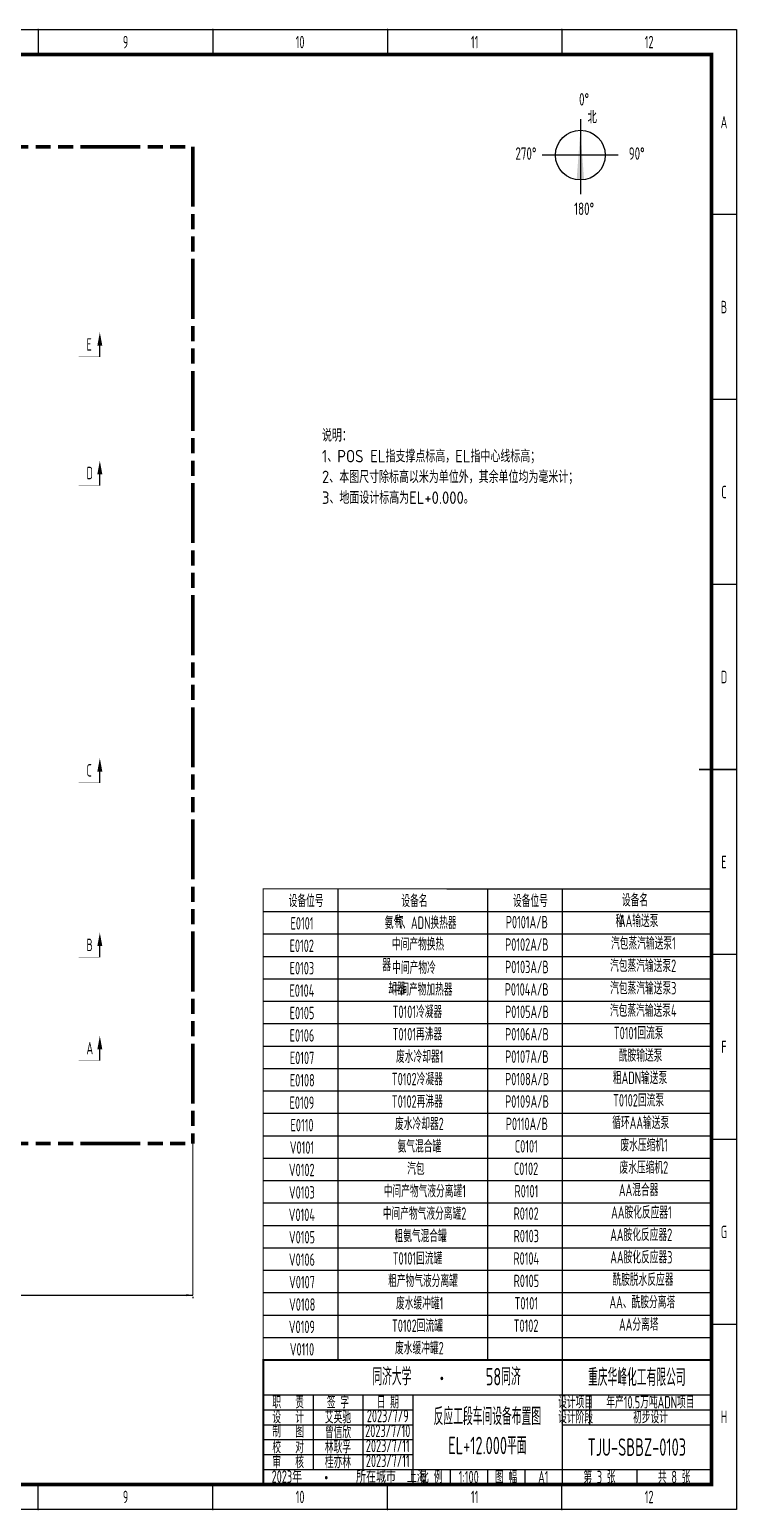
# Model space of a CAD drawing. Header units: millimetres. Extents: x 2250 to 7274, y 852 to 2251.
# Drawn here: x 4896 to 5180, y 1656 to 2250 of the extents above; entities that cross this region are included whole.
import ezdxf

# ---------------------------------------------------------------- set-up
doc = ezdxf.new("R2010")
doc.units = ezdxf.units.MM
doc.linetypes.add('ACAD_ISO09W100', pattern=[45, 24, -3, 6, -3, 6, -3])
for name, color, linetype, lineweight in [('05-图框与标题栏', 7, 'Continuous', 25), ('07-界区线-粗双点划线', 12, 'ACAD_ISO09W100', 80), ('09-文本', 7, 'Continuous', 25), ('11-指北针', 7, 'Continuous', 25), ('14-文本', 7, 'Continuous', 25), ('14-文本 @ 1', 7, 'Continuous', 25), ('15-图框与标题栏', 7, 'Continuous', 25), ('16-剖视符号', 1, 'Continuous', 25), ('9-文本', 7, 'Continuous', 15)]:
    doc.layers.add(name, color=color, linetype=linetype, lineweight=lineweight)
doc.layers.add('14-文本-尺寸标注', color=7, linetype='Continuous', lineweight=25, true_color=0x5bc6e1)
doc.layers.add('18-设备一览表', color=7, linetype='Continuous')
doc.styles.add('3-gbcbig', font='gbenor.shx', dxfattribs={"width": 0.7, "height": 3, "bigfont": 'gbcbig.shx'})
doc.styles.add('5-gbcbig', font='gbenor.shx', dxfattribs={"width": 0.7, "height": 5, "bigfont": 'gbcbig.shx'})
doc.styles.add('7-gbcbig', font='gbenor.shx', dxfattribs={"width": 0.7, "height": 7, "bigfont": 'gbcbig.shx'})
doc.styles.add('pray-6-cj', font='gbenor.shx', dxfattribs={"width": 0.7, "bigfont": 'gbcbig.shx'})
doc.styles.add('pray-6-gbcbig', font='gbenor.shx', dxfattribs={"width": 0.7, "bigfont": 'gbcbig.shx'})
doc.styles.get("Standard").update_dxf_attribs({"font": 'arial.ttf'})
doc.styles.add('卷心菜', font='gbenor.shx', dxfattribs={"width": 0.75, "bigfont": 'gbcbig.shx'})
doc.styles.add('工程字', font='gbenor.shx', dxfattribs={"bigfont": 'gbcbig.shx'})
doc.dimstyles.new('ISO-25', dxfattribs={"dimtxt": 2.5, "dimasz": 2.5, "dimexe": 1.25, "dimexo": 0.625, "dimtad": 1, "dimtxsty": 'Standard', "dimcen": 2.5, "dimadec": 0, "dimazin": 0, "dimtfac": 1, "dimtmove": 0, "dimatfit": 3, "dimfxl": 0, "dimarcsym": 0})

# ---------------------------------------------------------------- blocks, each defined once
blk = doc.blocks.new('*D113')
at = {"layer": '9-文本', "color": 0, "lineweight": -2, "transparency": 16777216}
for p, q in [((4511.63, 1741.57), (4511.63, 1740.95)), ((4514.13, 1742.2), (4959.13, 1742.2)), ((4961.63, 1741.57), (4961.63, 1740.95))]:
    blk.add_line(p, q, dxfattribs=at)
at = {"layer": '9-文本', "color": 0, "lineweight": 100, "transparency": 16777216}
for points in [[(4514.13, 1742.61), (4514.13, 1741.78), (4511.63, 1742.2)], [(4959.13, 1742.61), (4959.13, 1741.78), (4961.63, 1742.2)]]:
    blk.add_solid(points, dxfattribs=at)
at = {"layer": 'Defpoints', "color": 0, "lineweight": 100, "transparency": 16777216}
for p in [(4511.63, 1742.2), (4961.63, 1742.2), (4961.63, 1742.2)]:
    blk.add_point(p, dxfattribs=at)
at = {"layer": '9-文本', "color": 0, "transparency": 16777216, "insert": (4736.63, 1744.32), "char_height": 3, "attachment_point": 5, "style": '3-gbcbig', "bg_fill": 3, "box_fill_scale": 1.1, "bg_fill_color": 256, "bg_fill_true_color": 13158600, "bg_fill_transparency": 0}
blk.add_mtext('45000', dxfattribs=at)

msp = doc.modelspace()

# ---------------------------------------------------------------- hatches: boundary and pattern name
at = {"layer": '11-指北针', "lineweight": 25}
h = msp.add_hatch(color=0, dxfattribs=at)
h.paths.add_polyline_path([(5118.782, 2189.936, -0.0374474), (5117.29, 2189.824, -0.0374474), (5115.799, 2189.936), (5116.54, 2199.824), (5117.29, 2199.824), (5118.04, 2199.824)])
h.paths.add_polyline_path([(5118.04, 2199.824), (5117.29, 2199.824), (5116.54, 2199.824), (5117.29, 2209.824)])

# ---------------------------------------------------------------- linework, layer by layer
at = {"layer": '05-图框与标题栏'}
for p, q in [((4338.951, 2250.196), (5179.951, 2250.196)), ((4899.618, 2250.196), (4899.618, 2240.196)), ((4969.701, 2250.196), (4969.701, 2240.196)), ((5039.785, 2250.196), (5039.785, 2240.196)), ((5109.868, 2250.196), (5109.868, 2240.196)), ((5179.951, 2250.196), (5179.951, 1656.196)), ((5179.951, 2175.946), (5169.951, 2175.946)), ((5179.951, 2101.696), (5169.951, 2101.696)), ((5179.951, 2027.446), (5169.951, 2027.446)), ((5179.951, 1878.946), (5169.951, 1878.946)), ((5179.951, 1804.696), (5169.951, 1804.696)), ((5179.951, 1730.446), (5169.951, 1730.446)), ((5109.951, 1716.196), (5109.951, 1666.196)), ((4989.951, 1702.196), (5169.951, 1702.196)), ((5009.951, 1702.196), (5009.951, 1672.196)), ((5029.951, 1702.196), (5029.951, 1672.196)), ((5049.951, 1702.196), (5049.951, 1666.196)), ((5120.951, 1702.196), (5120.951, 1690.196)), ((4989.951, 1696.196), (5049.951, 1696.196)), ((5109.951, 1696.196), (5169.951, 1696.196)), ((4989.951, 1690.196), (5049.951, 1690.196)), ((5109.951, 1690.196), (5169.951, 1690.196)), ((4989.951, 1684.196), (5049.951, 1684.196)), ((4989.951, 1678.196), (5049.951, 1678.196)), ((4989.951, 1672.196), (5169.951, 1672.196)), ((5064.951, 1672.196), (5064.951, 1666.196)), ((5079.951, 1672.196), (5079.951, 1666.196)), ((5094.951, 1672.196), (5094.951, 1666.196)), ((5139.951, 1672.196), (5139.951, 1666.196)), ((4899.618, 1656.196), (4899.618, 1666.196)), ((4969.701, 1656.196), (4969.701, 1666.196)), ((5039.785, 1656.196), (5039.785, 1666.196)), ((5109.868, 1656.196), (5109.868, 1666.196)), ((5179.951, 1656.196), (4338.951, 1656.196))]:
    msp.add_line(p, q, dxfattribs=at)
at = {"layer": '05-图框与标题栏', "const_width": 1.4}
msp.add_lwpolyline([(4363.951, 2240.196), (4363.951, 1666.196), (5169.951, 1666.196), (5169.951, 2240.196)], close=True, dxfattribs=at)
at = {"layer": '05-图框与标题栏', "const_width": 0.8}
for points in [[(5179.951, 1953.196), (5164.951, 1953.196)], [(5169.951, 1716.196), (4989.951, 1716.196), (4989.951, 1666.196)]]:
    msp.add_lwpolyline(points, dxfattribs=at)
at = {"layer": '05-图框与标题栏'}
for p in [(4899.618, 2250.196), (4899.618, 2250.196), (4899.618, 2250.196), (4969.701, 2250.196), (4969.701, 2250.196), (4969.701, 2250.196), (5039.785, 2250.196), (5039.785, 2250.196), (5039.785, 2250.196), (5109.868, 2250.196), (5109.868, 2250.196), (5109.868, 2250.196), (5179.951, 2175.946), (5179.951, 2101.696), (5179.951, 2027.446), (5179.951, 1953.196), (5179.951, 1878.946), (5179.951, 1804.696), (5179.951, 1730.446), (4899.618, 1656.196), (4969.701, 1656.196), (5039.785, 1656.196), (5109.868, 1656.196)]:
    msp.add_point(p, dxfattribs=at)
at = {"layer": '07-界区线-粗双点划线'}
for p, q in [((4511.572, 2203.13), (4961.572, 2203.13)), ((4961.629, 2203.13), (4961.629, 1803.13)), ((4511.572, 1803.13), (4961.629, 1803.13))]:
    msp.add_line(p, q, dxfattribs=at)
at = {"layer": '11-指北针', "color": 0}
for p, q in [((5117.29, 2214.217), (5117.29, 2184.078)), ((5132.479, 2199.824), (5101.953, 2199.824))]:
    msp.add_line(p, q, dxfattribs=at)
at = {"layer": '11-指北针', "color": 0, "lineweight": 25}
msp.add_circle((5117.29, 2199.824), 10, dxfattribs=at)
at = {"layer": '14-文本'}
for p, q in [((5019.951, 1905.293, 162), (5019.951, 1716.196)), ((5063.604, 1905.293, 162), (5169.951, 1905.293, 162)), ((5079.951, 1905.293, 162), (5079.951, 1716.196)), ((5109.951, 1905.293, 162), (5109.951, 1716.196, 9)), ((4989.951, 1896.196, 162), (5169.951, 1896.196, 162)), ((4989.951, 1887.196, 153), (5169.951, 1887.196, 153)), ((4989.951, 1878.196, 144), (5169.951, 1878.196, 144)), ((4989.951, 1869.196, 135), (5169.951, 1869.196, 135)), ((4989.951, 1860.196, 126), (5169.951, 1860.196, 126)), ((4989.951, 1851.196, 117), (5169.951, 1851.196, 117)), ((4989.951, 1842.196, 108), (5169.951, 1842.196, 108)), ((4989.951, 1833.196, 99), (5169.951, 1833.196, 99)), ((4989.951, 1824.196, 90), (5169.951, 1824.196, 90)), ((4989.951, 1815.196, 81), (5169.951, 1815.196, 81)), ((4989.951, 1806.196, 72), (5169.951, 1806.196, 72)), ((4989.951, 1797.196, 63), (5169.951, 1797.196, 63)), ((4989.951, 1788.196, 54), (5169.951, 1788.196, 54)), ((4989.951, 1779.196, 45), (5169.951, 1779.196, 45)), ((4989.951, 1770.196, 36), (5169.951, 1770.196, 36)), ((4989.951, 1761.196, 27), (5169.951, 1761.196, 27)), ((4989.951, 1752.196, 18), (5169.951, 1752.196, 18)), ((4989.951, 1743.196, 9), (5169.951, 1743.196, 9)), ((4989.951, 1734.196), (5169.951, 1734.196)), ((4989.951, 1734.196, 9), (5169.951, 1734.196, 9)), ((4989.951, 1725.196), (5169.951, 1725.196)), ((4989.951, 1725.196, 9), (5169.951, 1725.196, 9)), ((4989.951, 1716.196), (5169.951, 1716.196)), ((4989.951, 1716.196, 9), (5169.951, 1716.196, 9))]:
    msp.add_line(p, q, dxfattribs=at)
msp.add_lwpolyline([(5169.951, 1967.747), (5169.951, 1920.747), (5169.951, 1837.747), (5169.951, 1837.747), (5169.951, 1837.747)], dxfattribs=at)
at = {"layer": '14-文本-尺寸标注'}
msp.add_line((4511.629, 1742.196), (4961.629, 1742.196), dxfattribs=at)
at = {"layer": '16-剖视符号'}
for p, q in [((4924.329, 2118.806), (4924.329, 2123.306)), ((4924.329, 2067.228), (4924.329, 2071.728)), ((4924.329, 1947.888), (4924.329, 1952.388)), ((4924.329, 1877.819), (4924.329, 1882.319)), ((4924.329, 1836.358), (4924.329, 1840.858))]:
    msp.add_line(p, q, dxfattribs=at)
at = {"layer": '16-剖视符号', "ltscale": 0.5}
for points in [[(4924.329, 2128.648, 0, 2, 0), (4924.329, 2123.306, 2, 2, 0)], [(4924.329, 2077.069, 0, 2, 0), (4924.329, 2071.728, 2, 2, 0)], [(4924.329, 1957.73, 0, 2, 0), (4924.329, 1952.388, 2, 2, 0)], [(4924.329, 1887.66, 0, 2, 0), (4924.329, 1882.319, 2, 2, 0)], [(4924.329, 1846.2, 0, 2, 0), (4924.329, 1840.858, 2, 2, 0)]]:
    msp.add_lwpolyline(points, format="xyseb", dxfattribs=at)
at = {"layer": '16-剖视符号', "const_width": 0.15}
for points in [[(4924.329, 2118.806), (4915.829, 2118.806)], [(4924.329, 2067.228), (4915.829, 2067.228)], [(4924.329, 1947.888), (4915.829, 1947.888)], [(4924.329, 1877.819), (4915.829, 1877.819)], [(4924.329, 1836.358), (4915.829, 1836.358)]]:
    msp.add_lwpolyline(points, dxfattribs=at)
at = {"layer": '18-设备一览表'}
msp.add_line((5169.951, 1808.196), (5169.951, 1716.678), dxfattribs=at)
at = {"layer": '18-设备一览表', "const_width": 0.4, "elevation": 162}
msp.add_lwpolyline([(4989.951, 1716.196), (4989.951, 1905.293), (5079.951, 1905.293), (5079.951, 1905.293), (5169.951, 1905.293)], dxfattribs=at)
at = {"layer": '9-文本'}
msp.add_line((4961.629, 1742.196), (4961.629, 1803.13), dxfattribs=at)

# ---------------------------------------------------------------- texts
at = {"layer": '05-图框与标题栏', "attachment_point": 5}
for s, width, heights, insert, char_height, style in [('9', 70.08333, [0], (4934.66, 2245.196), 5, '5-gbcbig'), ('10', 70.08333, [0], (5004.743, 2245.196), 5, '5-gbcbig'), ('11', 70.08333, [0], (5074.826, 2245.196), 5, '5-gbcbig'), ('12', 70.08333, [0], (5144.91, 2245.196), 5, '5-gbcbig'), ('A', 10, [0], (5174.951, 2213.071), 5, '5-gbcbig'), ('B', 10, [0], (5174.951, 2138.821), 5, '5-gbcbig'), ('C', 10, [0], (5174.951, 2064.571), 5, '5-gbcbig'), ('D', 10, [0], (5174.951, 1990.321), 5, '5-gbcbig'), ('E', 10, [0], (5174.951, 1916.071), 5, '5-gbcbig'), ('F', 10, [0], (5174.951, 1841.821), 5, '5-gbcbig'), ('G', 10, [0], (5174.951, 1767.571), 5, '5-gbcbig'), ('重庆华峰化工有限公司', 60, [0], (5139.951, 1709.196), 7, '7-gbcbig'), ('职   责', 20, [0], (4999.951, 1699.196), 5, '5-gbcbig'), ('签 字', 20, [0], (5019.951, 1699.196), 5, '5-gbcbig'), ('日 期', 20, [0], (5039.951, 1699.196), 5, '5-gbcbig'), ('设计项目', 15, [0], (5115.398, 1699.196), 5, '5-gbcbig'), ('设   计', 20, [0], (4999.951, 1693.196), 5, '5-gbcbig'), ('艾英驰', 20, [0], (5019.951, 1693.196), 5, '5-gbcbig'), ('2023/7/9', 20, [0], (5039.951, 1693.696), 5, '5-gbcbig'), ('设计阶段', 15, [0], (5115.398, 1693.196), 5, '5-gbcbig'), ('H', 10, [0], (5174.951, 1693.321), 5, '5-gbcbig'), ('制   图', 20, [0], (4999.951, 1687.558), 5, '5-gbcbig'), ('曾信欣', 20, [0], (5019.951, 1687.196), 5, '5-gbcbig'), ('2023/7/10', 20, [0], (5039.951, 1687.696), 5, '5-gbcbig'), ('校   对', 20, [0], (4999.951, 1681.196), 5, '5-gbcbig'), ('林耿孚', 20, [0], (5019.951, 1681.196), 5, '5-gbcbig'), ('2023/7/11', 20, [0], (5039.951, 1681.696), 5, '5-gbcbig'), ('TJU-SBBZ-0103', 60, [12.52], (5139.951, 1681.196), 7, '7-gbcbig'), ('审   核', 20, [0], (4999.951, 1675.196), 5, '5-gbcbig'), ('桂亦林', 20, [0], (5019.951, 1675.196), 5, '5-gbcbig'), ('2023/7/11', 20, [0], (5039.951, 1675.696), 5, '5-gbcbig'), ('比 例', 15, [0], (5057.451, 1669.196), 5, '5-gbcbig'), ('1:100', 15, [0], (5072.451, 1669.196), 5, '5-gbcbig'), ('图 幅', 15, [0], (5087.451, 1669.196), 5, '5-gbcbig'), ('A1', 14.91667, [0], (5102.41, 1669.196), 5, '5-gbcbig'), ('第 3 张', 30, [0], (5124.951, 1669.196), 5, '5-gbcbig'), ('共 8 张', 30, [0], (5154.951, 1669.196), 5, '5-gbcbig'), ('9', 70.08333, [0], (4934.66, 1661.196), 5, '5-gbcbig'), ('10', 70.08333, [0], (5004.743, 1661.196), 5, '5-gbcbig'), ('11', 70.08333, [0], (5074.826, 1661.196), 5, '5-gbcbig'), ('12', 70.08333, [0], (5144.91, 1661.196), 5, '5-gbcbig')]:
    msp.add_mtext_dynamic_manual_height_columns(s, width=width, gutter_width=25, heights=heights, dxfattribs=dict(at, insert=insert, char_height=char_height, style=style))
at = {"layer": '05-图框与标题栏'}
for s, insert, char_height, width, attachment_point, style in [('\\pi5.78018;同济大学             ', (5027.98, 1709.471), 7, 32.2593, 4, '7-gbcbig'), ('58同济          ', (5086.32, 1709.471), 7, 32.2593, 5, '7-gbcbig'), (' 2023{\\W0.8;年          所在城市  上海}', (4991.426, 1669.353), 5, 67.52949, 4, '5-gbcbig'), ('{\\fFangSong|b0|i0|c134|p49;\\W0.8;·}', (5012.521, 1671.332), 5, 18.9039, 1, '5-gbcbig')]:
    msp.add_mtext(s, dxfattribs=dict(at, insert=insert, char_height=char_height, width=width, attachment_point=attachment_point, style=style))
at = {"layer": '05-图框与标题栏', "insert": (5058.945, 1711.199), "char_height": 5, "width": 31.50651, "attachment_point": 1}
msp.add_mtext('{\\fFangSong|b0|i0|c134|p49;\\W0.8;·}', dxfattribs=at)
at = {"layer": '09-文本', "char_height": 5, "attachment_point": 5, "style": '5-gbcbig'}
for s, width, gutter_width, insert in [('年产10.5万吨ADN项目', 49.05992, 35, (5145.421, 1699.196)), ('初步设计', 48.99992, 12.5, (5145.451, 1693.196))]:
    msp.add_mtext_dynamic_manual_height_columns(s, width=width, gutter_width=gutter_width, heights=[0], dxfattribs=dict(at, insert=insert))
at = {"layer": '14-文本', "char_height": 5, "attachment_point": 1, "style": '卷心菜'}
for s, width, insert in [('0%%D', 8.83739, (5116.765, 2224.701)), ('北', 11.82938, (5120.16, 2217.524)), ('270%%D', 7.76795, (5091.215, 2202.943)), ('90%%D', 7.76795, (5136.738, 2202.943)), ('180%%D', 8.83739, (5114.777, 2180.783))]:
    msp.add_mtext_dynamic_manual_height_columns(s, width=width, gutter_width=25, heights=[0], dxfattribs=dict(at, insert=insert))
at = {"layer": '14-文本 @ 1', "insert": (5013.535, 2089.814), "char_height": 5, "width": 114.15571, "attachment_point": 1, "style": '工程字'}
msp.add_mtext('说明：\\P1、POS EL指支撑点标高，EL指中心线标高；\\P2、本图尺寸除标高以米为单位外，其余单位均为毫米计；\\P3、地面设计标高为EL+0.000。', dxfattribs=at)
at = {"layer": '15-图框与标题栏', "insert": (5079.951, 1687.683), "char_height": 7, "width": 60, "attachment_point": 5, "style": 'pray-6-gbcbig'}
msp.add_mtext('反应工段车间设备布置图\\PEL+12.000平面', dxfattribs=at)
at = {"layer": '16-剖视符号', "ltscale": 0.5, "char_height": 5, "width": 7.99568, "attachment_point": 7, "style": 'pray-6-cj'}
for s, insert in [('E', (4918.952, 2121.293)), ('D', (4918.952, 2069.714)), ('C', (4918.952, 1950.375)), ('B', (4918.952, 1880.306)), ('A', (4918.952, 1838.845))]:
    msp.add_mtext(s, dxfattribs=dict(at, insert=insert))
at = {"layer": '18-设备一览表', "char_height": 5, "attachment_point": 1, "style": '5-gbcbig'}
for s, width, gutter_width, heights, insert in [('\\pi5.15533;设备位号', 20, 12.5, [6], (4995.003, 1902.95, 162)), ('\\pi2.61673;设备名称', 15, 12.5, [6], (5042.788, 1902.949, 162)), ('\\pi5.15533;设备位号', 20, 12.5, [6], (5085.091, 1902.95, 162)), ('\\pi2.61673;设备名称', 15, 12.5, [6], (5131.371, 1903.238, 162)), ('\\pi13.85283;AA输送泵', 40.04573, 12.5, [6], (5118.91, 1894.915, -9)), ('\\pi5.91667;E0101', 20, 12.5, [6], (4995.003, 1893.95, 153)), ('\\pi4.70959;氨气、ADN换热器', 31.72738, 12.5, [6], (5034.06, 1894.191, 153)), ('\\pi2.27083;P0101A/B', 20, 12.5, [6], (5085.091, 1894.431, -9)), ('\\pi5.53741;E0102', 20, 12.5, [6], (4995.003, 1884.95, 144)), ('\\pi3.84199;中间产物换热器', 24.9395, 12.5, [6], (5037.781, 1885.555, 144)), ('\\pi10.69168;汽包蒸汽输送泵1', 40.04573, 12.5, [6], (5118.91, 1885.915, -18)), ('\\pi5.56459;E0103', 20, 12.5, [6], (4995.003, 1875.95, 135)), ('\\pi1.66016;中间产物冷却器', 20.57584, 9.348, [6], (5040.057, 1876.1, 135)), ('\\pi5.47917;E0104', 20, 12.5, [6], (4995.003, 1866.95, 126)), ('\\pi11.39511;中间产物加热器', 40.04573, 12.5, [6], (5030.065, 1867.434, 126)), ('\\pi5.56459;E0105', 20, 12.5, [6], (4995.003, 1857.95, 117)), ('\\pi11.81116;T0101冷凝器', 40.04573, 12.5, [6], (5030.065, 1858.434, 117)), ('\\pi5.55266;E0106', 20, 12.5, [6], (4995.003, 1848.95, 108)), ('\\pi11.81116;T0101回流泵', 40.04573, 12.5, [6], (5118.91, 1849.915, -54)), ('\\pi13.80779;酰胺输送泵', 40.04573, 12.5, [6], (5118.91, 1840.915, -63)), ('\\pi5.625;E0107', 20, 12.5, [6], (4995.003, 1839.95, 99)), ('\\pi13.20087;废水冷却器1', 40.04573, 12.5, [6], (5030.065, 1840.434, 99)), ('\\pi5.625;E0108', 20, 12.5, [6], (4995.003, 1830.95, 90)), ('\\pi11.43585;粗ADN输送泵', 40.04573, 12.5, [6], (5118.91, 1831.915, -72)), ('\\pi5.52059;E0109', 20, 12.5, [6], (4995.003, 1821.95, 81)), ('\\pi11.51949;T0102回流泵', 40.04573, 12.5, [6], (5118.91, 1822.915, -81)), ('\\pi5.91552;E0110', 20, 12.5, [6], (4995.003, 1812.95, 72)), ('\\pi12.82161;废水冷却器2', 40.04573, 12.5, [6], (5030.065, 1813.434, 72)), ('\\pi11.18279;循环AA输送泵', 40.04573, 12.5, [6], (5118.91, 1813.915, -90)), ('\\pi5.625;V0101', 20, 12.5, [6], (4995.003, 1803.95, 63)), ('\\pi13.82709;氨气混合罐', 40.04573, 12.5, [6], (5030.065, 1804.434, 63)), ('\\pi5.84871;C0101', 20, 12.5, [6], (5085.123, 1804.43, -63)), ('\\pi13.20087;废水压缩机1', 40.04573, 12.5, [6], (5120.185, 1804.914, -54)), ('\\pi5.24575;V0102', 20, 12.5, [6], (4995.003, 1794.95, 54)), ('\\pi17.66808;汽包', 40.04573, 12.5, [6], (5030.065, 1795.434, 54)), ('\\pi5.46946;C0102', 20, 12.5, [6], (5085.123, 1795.43, -54)), ('\\pi12.82161;废水压缩机2', 40.04573, 12.5, [6], (5120.185, 1795.915, -81)), ('\\pi5.27293;V0103', 20, 12.5, [6], (4995.003, 1785.95, 45)), ('\\pi8.27899;中间产物气液分离罐1', 40.04573, 12.5, [6], (5030.065, 1786.434, 45)), ('\\pi5.77083;R0101', 20, 12.5, [6], (5085.091, 1786.431, -99)), ('\\pi13.85283;AA混合器', 40.04573, 12.5, [6], (5118.91, 1786.915, -99)), ('\\pi5.1875;V0104', 20, 12.5, [6], (4995.003, 1776.95, 36)), ('\\pi10.73671;AA胺化反应器1', 40.04573, 12.5, [6], (5118.91, 1777.915, -108)), ('\\pi5.27293;V0105', 20, 12.5, [6.301], (4995.003, 1767.95, 27)), ('\\pi12.5725;粗氨气混合罐', 40.04573, 12.5, [6], (5030.065, 1768.434, 27)), ('\\pi10.35746;AA胺化反应器2', 40.04573, 12.5, [6], (5118.91, 1768.915, -117)), ('\\pi5.26099;V0106', 20, 12.5, [6], (4995.003, 1758.95, 18)), ('\\pi11.84976;T0101回流罐', 40.04573, 12.5, [6], (5030.065, 1759.434, 18)), ('\\pi10.38464;AA胺化反应器3', 40.04573, 12.5, [6], (5118.91, 1759.915, -126)), ('\\pi5.33333;V0107', 20, 12.5, [6], (4995.003, 1749.95, 9)), ('\\pi10.0247;粗产物气液分离罐', 40.04573, 12.5, [6], (5030.065, 1750.434, 9)), ('\\pi11.26;酰胺脱水反应器', 40.04573, 12.5, [6], (5118.91, 1750.915, -135)), ('\\pi5.33333;V0108', 20, 12.5, [6], (4995.003, 1740.949, 9)), ('\\pi13.20087;废水缓冲罐1', 40.04573, 12.5, [6], (5030.065, 1741.434)), ('\\pi5.77083;T0101', 20, 12.5, [6], (5085.091, 1741.431, -144)), ('\\pi10.06974;AA、酰胺分离塔', 40.04573, 12.5, [6], (5118.91, 1741.915, -144)), ('\\pi5.22893;V0109', 20, 12.5, [6], (4995.003, 1731.949, 9)), ('\\pi11.5581;T0102回流罐', 40.04573, 12.5, [6], (5030.065, 1732.432, 18)), ('\\pi5.39158;T0102', 20, 12.5, [6.151], (5085.091, 1732.431, -153)), ('\\pi13.89143;AA分离塔', 40.04573, 12.5, [6], (5118.91, 1732.915, -153)), ('\\pi5.62385;V0110', 20, 12.5, [6], (4995.003, 1722.949, 18)), ('\\pi12.82161;废水缓冲罐2', 40.04573, 12.5, [6], (5030.065, 1723.434, -9))]:
    msp.add_mtext_dynamic_manual_height_columns(s, width=width, gutter_width=gutter_width, heights=heights, dxfattribs=dict(at, insert=insert))
at = {"layer": '18-设备一览表'}
note = msp.add_mtext_dynamic_manual_height_columns('\\pi1.97917;P0102A/B\\P\\pi10;', width=20, gutter_width=12.5, heights=[6, 0], dxfattribs=dict(at, insert=(5085.091, 1885.431, -18), char_height=5, attachment_point=1, style='5-gbcbig'))
for column, words in zip(note.columns.linked_columns, ['\\pi10;']):
    column.text = words
note = msp.add_mtext_dynamic_manual_height_columns('\\pi10.3124;汽包蒸汽输送泵2\\P', width=40.04573, gutter_width=12.5, heights=[6, 0], dxfattribs=dict(at, insert=(5118.91, 1876.915, -27), char_height=5, attachment_point=1, style='5-gbcbig'))
for column, words in zip(note.columns.linked_columns, ['\\pi30.03429;']):
    column.text = words
note = msp.add_mtext_dynamic_manual_height_columns('\\pi1.97917;P0103A/B\\P\\pi10;', width=20, gutter_width=12.5, heights=[6, 0], dxfattribs=dict(at, insert=(5085.091, 1876.431, -27), char_height=5, attachment_point=1, style='5-gbcbig'))
for column, words in zip(note.columns.linked_columns, ['\\pi10;']):
    column.text = words
note = msp.add_mtext_dynamic_manual_height_columns('\\pi1.83333;P0104A/B\\P\\pi10;', width=20, gutter_width=12.5, heights=[6, 0], dxfattribs=dict(at, insert=(5085.091, 1867.431, -36), char_height=5, attachment_point=1, style='5-gbcbig'))
for column, words in zip(note.columns.linked_columns, ['\\pi10;']):
    column.text = words
note = msp.add_mtext_dynamic_manual_height_columns('\\pi10.3396;汽包蒸汽输送泵3\\P', width=40.04573, gutter_width=12.5, heights=[6, 0], dxfattribs=dict(at, insert=(5118.91, 1867.915, -36), char_height=5, attachment_point=1, style='5-gbcbig'))
for column, words in zip(note.columns.linked_columns, ['\\pi30.03429;']):
    column.text = words
note = msp.add_mtext_dynamic_manual_height_columns('\\pi10.2542;汽包蒸汽输送泵4\\P', width=40.04573, gutter_width=12.5, heights=[6, 0], dxfattribs=dict(at, insert=(5118.91, 1858.915, -45), char_height=5, attachment_point=1, style='5-gbcbig'))
for column, words in zip(note.columns.linked_columns, ['\\pi30.03429;']):
    column.text = words
note = msp.add_mtext_dynamic_manual_height_columns('\\pi1.97917;P0105A/B\\P\\pi10;', width=20, gutter_width=12.5, heights=[6, 0], dxfattribs=dict(at, insert=(5085.091, 1858.431, -45), char_height=5, attachment_point=1, style='5-gbcbig'))
for column, words in zip(note.columns.linked_columns, ['\\pi10;']):
    column.text = words
note = msp.add_mtext_dynamic_manual_height_columns('\\pi11.81115;T0101再沸器\\P', width=40.04573, gutter_width=12.5, heights=[6, 0], dxfattribs=dict(at, insert=(5030.065, 1849.434, 108), char_height=5, attachment_point=1, style='5-gbcbig'))
for column, words in zip(note.columns.linked_columns, ['\\pi30.03429;']):
    column.text = words
note = msp.add_mtext_dynamic_manual_height_columns('\\pi1.97917;P0106A/B\\P\\pi10;', width=20, gutter_width=12.5, heights=[6, 0], dxfattribs=dict(at, insert=(5085.091, 1849.431, -54), char_height=5, attachment_point=1, style='5-gbcbig'))
for column, words in zip(note.columns.linked_columns, ['\\pi10;']):
    column.text = words
note = msp.add_mtext_dynamic_manual_height_columns('\\pi1.97917;P0107A/B\\P\\pi10;', width=20, gutter_width=12.5, heights=[6, 0], dxfattribs=dict(at, insert=(5085.091, 1840.431, -63), char_height=5, attachment_point=1, style='5-gbcbig'))
for column, words in zip(note.columns.linked_columns, ['\\pi10;']):
    column.text = words
note = msp.add_mtext_dynamic_manual_height_columns('\\pi11.5195;T0102冷凝器\\P', width=40.04573, gutter_width=12.5, heights=[6, 0], dxfattribs=dict(at, insert=(5030.065, 1831.434, 90), char_height=5, attachment_point=1, style='5-gbcbig'))
for column, words in zip(note.columns.linked_columns, ['\\pi30.03429;']):
    column.text = words
note = msp.add_mtext_dynamic_manual_height_columns('\\pi1.97917;P0108A/B\\P\\pi10;', width=20, gutter_width=12.5, heights=[6, 0], dxfattribs=dict(at, insert=(5085.091, 1831.431, -72), char_height=5, attachment_point=1, style='5-gbcbig'))
for column, words in zip(note.columns.linked_columns, ['\\pi10;']):
    column.text = words
note = msp.add_mtext_dynamic_manual_height_columns('\\pi11.5195;T0102再沸器\\P', width=40.04573, gutter_width=12.5, heights=[6, 0], dxfattribs=dict(at, insert=(5030.065, 1822.434, 81), char_height=5, attachment_point=1, style='5-gbcbig'))
for column, words in zip(note.columns.linked_columns, ['\\pi30.03429;']):
    column.text = words
note = msp.add_mtext_dynamic_manual_height_columns('\\pi1.97407;P0109A/B\\P\\pi10;', width=20, gutter_width=12.5, heights=[6, 0], dxfattribs=dict(at, insert=(5085.091, 1822.431, -81), char_height=5, attachment_point=1, style='5-gbcbig'))
for column, words in zip(note.columns.linked_columns, ['\\pi10;']):
    column.text = words
note = msp.add_mtext_dynamic_manual_height_columns('\\pi2.27083;P0110A/B\\P\\pi10;', width=20, gutter_width=12.5, heights=[6, 0], dxfattribs=dict(at, insert=(5085.091, 1813.431, -90), char_height=5, attachment_point=1, style='5-gbcbig'))
for column, words in zip(note.columns.linked_columns, ['\\pi10;']):
    column.text = words
note = msp.add_mtext_dynamic_manual_height_columns('\\pi7.89975;中间产物气液分离罐2\\P', width=40.04573, gutter_width=12.5, heights=[6, 0], dxfattribs=dict(at, insert=(5030.065, 1777.434, 36), char_height=5, attachment_point=1, style='5-gbcbig'))
for column, words in zip(note.columns.linked_columns, ['\\pi30.03429;']):
    column.text = words
note = msp.add_mtext_dynamic_manual_height_columns('\\pi5.39158;R0102\\P\\pi10;', width=20, gutter_width=12.5, heights=[6, 0], dxfattribs=dict(at, insert=(5085.091, 1777.431, -108), char_height=5, attachment_point=1, style='5-gbcbig'))
for column, words in zip(note.columns.linked_columns, ['\\pi10;']):
    column.text = words
note = msp.add_mtext_dynamic_manual_height_columns('\\pi5.41876;R0103\\P\\pi10;', width=20, gutter_width=12.5, heights=[6, 0], dxfattribs=dict(at, insert=(5085.091, 1768.431, -117), char_height=5, attachment_point=1, style='5-gbcbig'))
for column, words in zip(note.columns.linked_columns, ['\\pi10;']):
    column.text = words
note = msp.add_mtext_dynamic_manual_height_columns('\\pi5.33333;R0104\\P\\pi10;', width=20, gutter_width=12.5, heights=[6, 0], dxfattribs=dict(at, insert=(5085.091, 1759.431, -126), char_height=5, attachment_point=1, style='5-gbcbig'))
for column, words in zip(note.columns.linked_columns, ['\\pi10;']):
    column.text = words
note = msp.add_mtext_dynamic_manual_height_columns('\\pi5.41876;R0105\\P\\pi10;', width=20, gutter_width=12.5, heights=[6, 0], dxfattribs=dict(at, insert=(5085.091, 1750.431, -135), char_height=5, attachment_point=1, style='5-gbcbig'))
for column, words in zip(note.columns.linked_columns, ['\\pi10;']):
    column.text = words

# ---------------------------------------------------------------- next in the draw order: dimensions: what is measured, and where the dimension line sits
at = {"layer": '9-文本'}
dim = msp.add_linear_dim(base=(4961.629, 1742.196), p1=(4511.629, 1742.196), p2=(4961.629, 1742.196), text='<>00', dimstyle='ISO-25', override={"dimtxsty": '3-gbcbig', "dimtfill": 1, "dimarcsym": 1}, dxfattribs=at)
dim.commit()
dim.dimension.update_dxf_attribs({"geometry": '*D113', "text_midpoint": (4736.629, 1744.321)})

doc.saveas('drawing.dxf')
